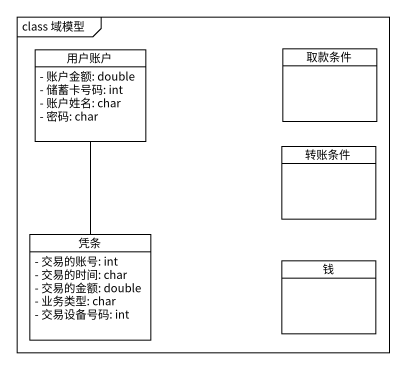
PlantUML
@startuml
mainframe class 域模型
hide circle
hide empty members
skinparam classAttributeIconSize 0
class 用户账户 {
  - 账户金额: double
  - 储蓄卡号码: int
  - 账户姓名: char
  - 密码: char
}
class 取款条件
class 转账条件
class 凭条 {
  - 交易的账号: int
  - 交易的时间: char
  - 交易的金额: double
  - 业务类型: char
  - 交易设备号码: int
}
class 钱
用户账户 -- 凭条
@enduml
